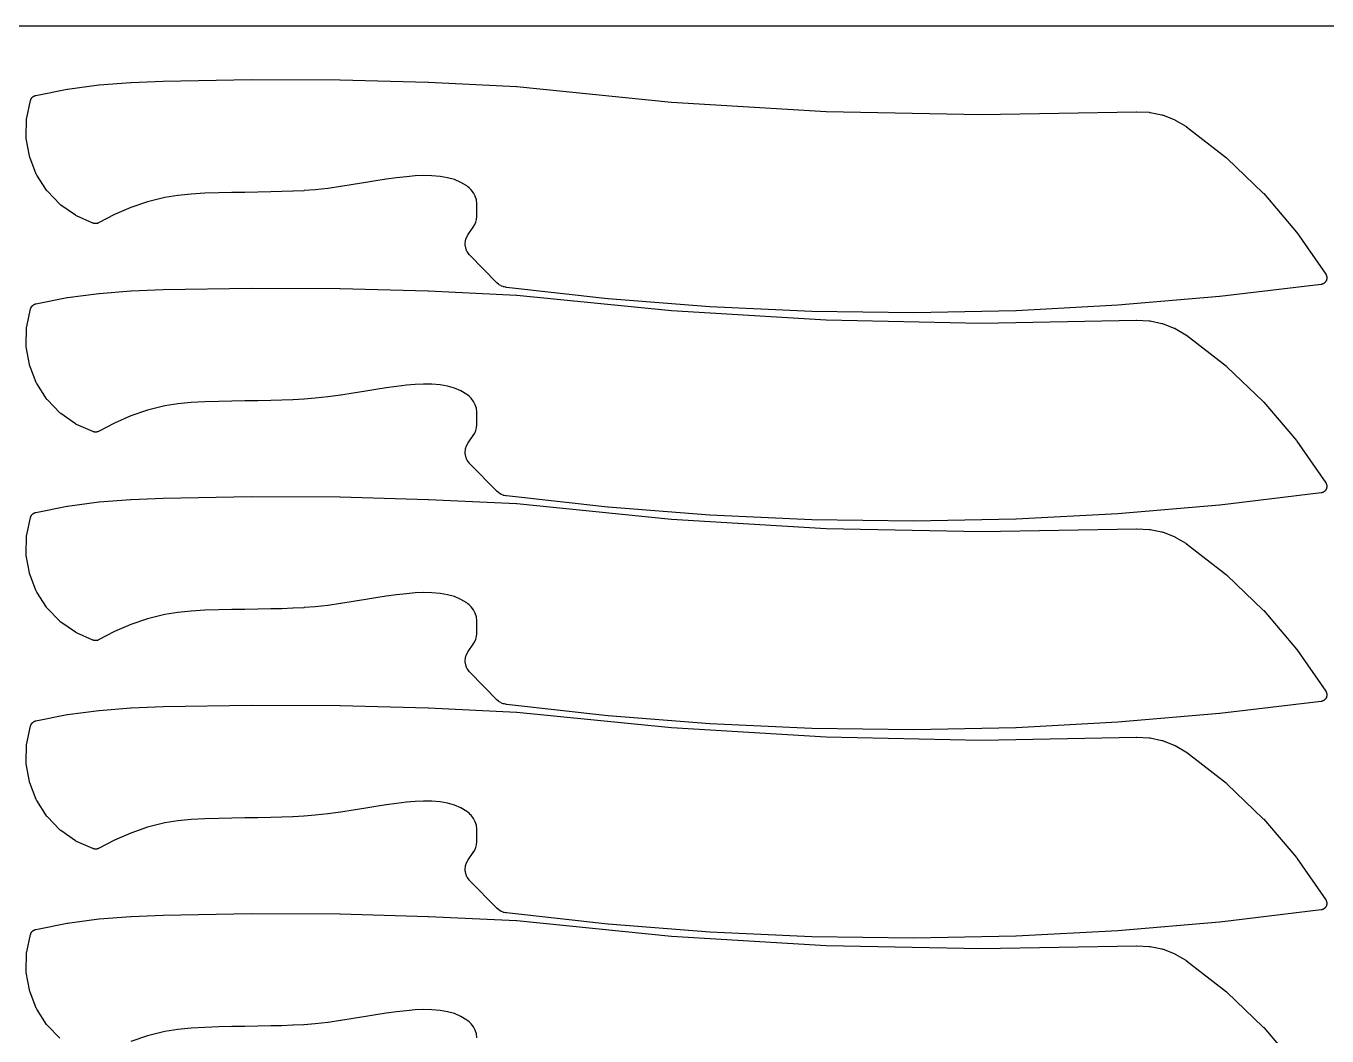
# Model space of a CAD drawing. Header units: metres. Extents: x 0 to 3000, y 0 to 1240.
# Drawn here: x 1198.3 to 1597.8, y 930 to 1240 of the extents above; entities that cross this region are included whole.
import ezdxf

# ---------------------------------------------------------------- set-up
doc = ezdxf.new("R2010")
doc.units = ezdxf.units.M

msp = doc.modelspace()

# ---------------------------------------------------------------- linework, layer by layer
at = {"color": 7}
msp.add_lwpolyline([(0, 0), (3000, 0), (3000, 1240), (0, 1240), (0, 0)], close=True, dxfattribs=at)
at = {"color": 1}
for points in [[(1334.48, 1169.76), (1334.47, 1169.78), (1334.45, 1169.79), (1334.41, 1169.86), (1334.36, 1169.92), (1333.76, 1170.79), (1333.67, 1170.94), (1333.59, 1171.1), (1333.53, 1171.26), (1333.48, 1171.43), (1333.22, 1172.42), (1333.18, 1172.64), (1333.16, 1172.87), (1333.17, 1173.1), (1333.26, 1174.12), (1333.29, 1174.29), (1333.33, 1174.47), (1333.38, 1174.63), (1333.45, 1174.79), (1333.9, 1175.75), (1333.94, 1175.82), (1333.97, 1175.89), (1333.98, 1175.9), (1333.99, 1175.92), (1334.04, 1175.99), (1334.08, 1176.05), (1335.65, 1178.27), (1336.13, 1179.05), (1336.44, 1179.83), (1336.64, 1180.65), (1336.71, 1181.56), (1336.71, 1185.43), (1336.59, 1186.68), (1336.26, 1187.77), (1335.74, 1188.78), (1334.97, 1189.75), (1334.69, 1190.03), (1334.35, 1190.35), (1333.99, 1190.65), (1333.68, 1190.9), (1331.86, 1192.02), (1329.89, 1192.85), (1327.74, 1193.45), (1325.49, 1193.84), (1322.93, 1194.06), (1320.35, 1194.09), (1317.75, 1193.98), (1315.13, 1193.75), (1312.02, 1193.39), (1308.9, 1192.96), (1305.77, 1192.47), (1302.63, 1191.96), (1298.79, 1191.32), (1298.77, 1191.32), (1294.93, 1190.71), (1294.89, 1190.71), (1291.04, 1190.17), (1290.99, 1190.17), (1287.13, 1189.74), (1287.07, 1189.73), (1283.71, 1189.47), (1283.66, 1189.46), (1280.29, 1189.28), (1280.25, 1189.28), (1276.88, 1189.16), (1276.86, 1189.16), (1273.49, 1189.08), (1273.48, 1189.08), (1269.48, 1189), (1269.47, 1189), (1265.47, 1188.93), (1261.47, 1188.86), (1257.47, 1188.77), (1253.25, 1188.65), (1249.07, 1188.42), (1244.95, 1188.02), (1240.91, 1187.38), (1235.65, 1186.08), (1230.51, 1184.3), (1225.5, 1182.12), (1220.6, 1179.58), (1220.6, 1179.57), (1220.59, 1179.57), (1220.51, 1179.53), (1220.42, 1179.5), (1220.42, 1179.49), (1220.41, 1179.49), (1220.32, 1179.46), (1220.24, 1179.43), (1220.23, 1179.43), (1220.23, 1179.43), (1220.14, 1179.41), (1220.05, 1179.39), (1220.04, 1179.39), (1220.03, 1179.38), (1219.94, 1179.37), (1219.85, 1179.36), (1219.85, 1179.36), (1219.84, 1179.36), (1219.75, 1179.36), (1219.65, 1179.35), (1219.65, 1179.35), (1219.64, 1179.35), (1219.55, 1179.36), (1219.46, 1179.37), (1219.45, 1179.37), (1219.45, 1179.37), (1219.36, 1179.38), (1219.26, 1179.4), (1219.26, 1179.4), (1219.25, 1179.4), (1219.16, 1179.42), (1219.08, 1179.45), (1219.07, 1179.45), (1219.06, 1179.45), (1218.98, 1179.48), (1218.89, 1179.51), (1218.89, 1179.52), (1218.88, 1179.52), (1213.81, 1181.73), (1213.63, 1181.82), (1213.46, 1181.92), (1208.96, 1185.05), (1208.81, 1185.17), (1208.66, 1185.31), (1204.86, 1189.26), (1204.73, 1189.41), (1204.62, 1189.57), (1201.63, 1194.23), (1201.54, 1194.4), (1201.46, 1194.58), (1199.45, 1199.74), (1199.39, 1199.93), (1199.34, 1200.12), (1198.39, 1205.52), (1198.37, 1205.71), (1198.36, 1205.91), (1198.49, 1211.39), (1198.5, 1211.59), (1198.54, 1211.78), (1199.74, 1217.18), (1199.76, 1217.26), (1199.78, 1217.33), (1199.79, 1217.35), (1199.79, 1217.37), (1199.82, 1217.44), (1199.84, 1217.51), (1199.85, 1217.53), (1199.86, 1217.56), (1199.9, 1217.62), (1199.93, 1217.69), (1199.94, 1217.71), (1199.95, 1217.73), (1199.99, 1217.79), (1200.03, 1217.86), (1200.04, 1217.88), (1200.06, 1217.9), (1200.1, 1217.96), (1200.15, 1218.02), (1200.16, 1218.03), (1200.18, 1218.05), (1200.23, 1218.11), (1200.28, 1218.16), (1200.3, 1218.18), (1200.31, 1218.2), (1200.37, 1218.24), (1200.42, 1218.29), (1200.44, 1218.31), (1200.46, 1218.32), (1200.52, 1218.37), (1200.58, 1218.41), (1200.6, 1218.42), (1200.62, 1218.44), (1200.69, 1218.47), (1200.75, 1218.51), (1200.77, 1218.52), (1200.79, 1218.53), (1200.86, 1218.56), (1200.93, 1218.6), (1200.95, 1218.6), (1200.97, 1218.61), (1201.04, 1218.64), (1201.11, 1218.66), (1201.13, 1218.67), (1201.16, 1218.68), (1201.23, 1218.69), (1201.3, 1218.71), (1210.9, 1220.63), (1211.03, 1220.65), (1220.69, 1221.92), (1220.8, 1221.93), (1230.53, 1222.69), (1230.6, 1222.7), (1240.4, 1223.1), (1240.42, 1223.1), (1240.45, 1223.1), (1267.55, 1223.57), (1267.59, 1223.57), (1294.69, 1223.44), (1294.73, 1223.44), (1321.83, 1222.72), (1321.87, 1222.72), (1348.94, 1221.41), (1348.99, 1221.41), (1349.05, 1221.41), (1396.48, 1216.67), (1444.01, 1213.8), (1491.62, 1212.8), (1539.29, 1213.67), (1539.35, 1213.67), (1539.41, 1213.67), (1543.15, 1213.51), (1543.31, 1213.49), (1543.47, 1213.47), (1547.11, 1212.71), (1547.27, 1212.67), (1547.42, 1212.62), (1550.89, 1211.28), (1551.04, 1211.21), (1551.18, 1211.14), (1554.41, 1209.25), (1554.44, 1209.23), (1554.47, 1209.21), (1554.52, 1209.17), (1554.57, 1209.14), (1554.6, 1209.12), (1554.63, 1209.1), (1566.88, 1199.55), (1567.03, 1199.41), (1578.22, 1188.7), (1578.36, 1188.55), (1588.41, 1176.76), (1588.54, 1176.6), (1597.37, 1163.82), (1597.41, 1163.74), (1597.46, 1163.66), (1597.47, 1163.65), (1597.47, 1163.65), (1597.51, 1163.57), (1597.55, 1163.48), (1597.55, 1163.48), (1597.56, 1163.47), (1597.59, 1163.39), (1597.62, 1163.3), (1597.62, 1163.29), (1597.62, 1163.29), (1597.65, 1163.2), (1597.67, 1163.11), (1597.67, 1163.1), (1597.68, 1163.1), (1597.69, 1163.01), (1597.71, 1162.92), (1597.71, 1162.91), (1597.71, 1162.91), (1597.71, 1162.81), (1597.72, 1162.72), (1597.72, 1162.71), (1597.72, 1162.71), (1597.72, 1162.62), (1597.71, 1162.52), (1597.71, 1162.52), (1597.71, 1162.51), (1597.7, 1162.42), (1597.69, 1162.33), (1597.69, 1162.32), (1597.69, 1162.32), (1597.67, 1162.23), (1597.65, 1162.14), (1597.64, 1162.13), (1597.64, 1162.13), (1597.61, 1162.04), (1597.58, 1161.95), (1597.58, 1161.95), (1597.58, 1161.94), (1597.54, 1161.86), (1597.5, 1161.77), (1597.5, 1161.77), (1597.5, 1161.76), (1597.45, 1161.68), (1597.41, 1161.6), (1597.4, 1161.6), (1597.4, 1161.59), (1597.35, 1161.52), (1597.29, 1161.44), (1597.29, 1161.44), (1597.28, 1161.43), (1597.22, 1161.36), (1597.16, 1161.29), (1597.16, 1161.29), (1597.16, 1161.29), (1597.09, 1161.22), (1597.02, 1161.16), (1597.02, 1161.16), (1597.01, 1161.15), (1596.94, 1161.1), (1596.86, 1161.04), (1596.86, 1161.04), (1596.86, 1161.03), (1596.78, 1160.98), (1596.7, 1160.93), (1596.69, 1160.93), (1596.69, 1160.93), (1596.61, 1160.89), (1596.52, 1160.85), (1596.52, 1160.85), (1596.51, 1160.84), (1596.43, 1160.81), (1596.34, 1160.78), (1596.33, 1160.78), (1596.33, 1160.77), (1596.24, 1160.75), (1596.15, 1160.73), (1596.14, 1160.72), (1596.14, 1160.72), (1596.05, 1160.71), (1595.96, 1160.69), (1564.85, 1156.98), (1564.78, 1156.98), (1533.6, 1154.29), (1533.53, 1154.29), (1502.29, 1152.63), (1502.22, 1152.63), (1470.95, 1152), (1470.89, 1152), (1439.61, 1152.4), (1439.55, 1152.4), (1408.29, 1153.82), (1408.23, 1153.83), (1377.02, 1156.28), (1376.96, 1156.29), (1345.82, 1159.77), (1345.82, 1159.77), (1345.82, 1159.77), (1345.72, 1159.78), (1345.63, 1159.8), (1345.63, 1159.8), (1345.63, 1159.8), (1345.14, 1159.9), (1344.97, 1159.94), (1344.82, 1160), (1344.35, 1160.18), (1344.2, 1160.25), (1344.06, 1160.33), (1343.63, 1160.59), (1343.49, 1160.68), (1343.36, 1160.78), (1342.98, 1161.11), (1342.92, 1161.17), (1342.86, 1161.22), (1334.59, 1169.65), (1334.53, 1169.71), (1334.48, 1169.76)], [(1334.48, 1105.76), (1334.47, 1105.78), (1334.45, 1105.79), (1334.41, 1105.86), (1334.36, 1105.92), (1333.76, 1106.79), (1333.67, 1106.94), (1333.59, 1107.1), (1333.53, 1107.26), (1333.48, 1107.43), (1333.22, 1108.42), (1333.18, 1108.64), (1333.16, 1108.87), (1333.17, 1109.1), (1333.26, 1110.12), (1333.29, 1110.29), (1333.33, 1110.47), (1333.38, 1110.63), (1333.45, 1110.79), (1333.9, 1111.75), (1333.94, 1111.82), (1333.97, 1111.89), (1333.98, 1111.9), (1333.99, 1111.92), (1334.04, 1111.99), (1334.08, 1112.05), (1335.65, 1114.27), (1336.13, 1115.05), (1336.44, 1115.83), (1336.64, 1116.65), (1336.71, 1117.56), (1336.71, 1121.43), (1336.59, 1122.68), (1336.26, 1123.77), (1335.74, 1124.78), (1334.97, 1125.75), (1334.69, 1126.03), (1334.35, 1126.35), (1333.99, 1126.65), (1333.68, 1126.9), (1331.86, 1128.02), (1329.89, 1128.85), (1327.74, 1129.45), (1325.49, 1129.84), (1322.93, 1130.06), (1320.35, 1130.09), (1317.75, 1129.98), (1315.13, 1129.75), (1312.02, 1129.39), (1308.9, 1128.96), (1305.77, 1128.47), (1302.63, 1127.96), (1298.79, 1127.32), (1298.77, 1127.32), (1294.93, 1126.71), (1294.89, 1126.71), (1291.04, 1126.17), (1290.99, 1126.17), (1287.13, 1125.74), (1287.07, 1125.73), (1283.71, 1125.47), (1283.66, 1125.46), (1280.29, 1125.28), (1280.25, 1125.28), (1276.88, 1125.16), (1276.86, 1125.16), (1273.49, 1125.08), (1273.48, 1125.08), (1269.48, 1125), (1269.47, 1125), (1265.47, 1124.93), (1261.47, 1124.86), (1257.47, 1124.77), (1253.25, 1124.65), (1249.07, 1124.42), (1244.95, 1124.02), (1240.91, 1123.38), (1235.65, 1122.08), (1230.51, 1120.3), (1225.5, 1118.12), (1220.6, 1115.58), (1220.6, 1115.57), (1220.59, 1115.57), (1220.51, 1115.53), (1220.42, 1115.5), (1220.42, 1115.49), (1220.41, 1115.49), (1220.32, 1115.46), (1220.24, 1115.43), (1220.23, 1115.43), (1220.23, 1115.43), (1220.14, 1115.41), (1220.05, 1115.39), (1220.04, 1115.39), (1220.03, 1115.38), (1219.94, 1115.37), (1219.85, 1115.36), (1219.85, 1115.36), (1219.84, 1115.36), (1219.75, 1115.36), (1219.65, 1115.35), (1219.65, 1115.35), (1219.64, 1115.35), (1219.55, 1115.36), (1219.46, 1115.37), (1219.45, 1115.37), (1219.45, 1115.37), (1219.36, 1115.38), (1219.26, 1115.4), (1219.26, 1115.4), (1219.25, 1115.4), (1219.16, 1115.42), (1219.08, 1115.45), (1219.07, 1115.45), (1219.06, 1115.45), (1218.98, 1115.48), (1218.89, 1115.51), (1218.89, 1115.52), (1218.88, 1115.52), (1213.81, 1117.73), (1213.63, 1117.82), (1213.46, 1117.92), (1208.96, 1121.05), (1208.81, 1121.17), (1208.66, 1121.31), (1204.86, 1125.26), (1204.73, 1125.41), (1204.62, 1125.57), (1201.63, 1130.23), (1201.54, 1130.4), (1201.46, 1130.58), (1199.45, 1135.74), (1199.39, 1135.93), (1199.34, 1136.12), (1198.39, 1141.52), (1198.37, 1141.71), (1198.36, 1141.91), (1198.49, 1147.39), (1198.5, 1147.59), (1198.54, 1147.78), (1199.74, 1153.18), (1199.76, 1153.26), (1199.78, 1153.33), (1199.79, 1153.35), (1199.79, 1153.37), (1199.82, 1153.44), (1199.84, 1153.51), (1199.85, 1153.53), (1199.86, 1153.56), (1199.9, 1153.62), (1199.93, 1153.69), (1199.94, 1153.71), (1199.95, 1153.73), (1199.99, 1153.79), (1200.03, 1153.86), (1200.04, 1153.88), (1200.06, 1153.9), (1200.1, 1153.96), (1200.15, 1154.02), (1200.16, 1154.03), (1200.18, 1154.05), (1200.23, 1154.11), (1200.28, 1154.16), (1200.3, 1154.18), (1200.31, 1154.2), (1200.37, 1154.24), (1200.42, 1154.29), (1200.44, 1154.31), (1200.46, 1154.32), (1200.52, 1154.37), (1200.58, 1154.41), (1200.6, 1154.42), (1200.62, 1154.44), (1200.69, 1154.47), (1200.75, 1154.51), (1200.77, 1154.52), (1200.79, 1154.53), (1200.86, 1154.56), (1200.93, 1154.6), (1200.95, 1154.6), (1200.97, 1154.61), (1201.04, 1154.64), (1201.11, 1154.66), (1201.13, 1154.67), (1201.16, 1154.68), (1201.23, 1154.69), (1201.3, 1154.71), (1210.9, 1156.63), (1211.03, 1156.65), (1220.69, 1157.92), (1220.8, 1157.93), (1230.53, 1158.69), (1230.6, 1158.7), (1240.4, 1159.1), (1240.42, 1159.1), (1240.45, 1159.1), (1267.55, 1159.57), (1267.59, 1159.57), (1294.69, 1159.44), (1294.73, 1159.44), (1321.83, 1158.72), (1321.87, 1158.72), (1348.94, 1157.41), (1348.99, 1157.41), (1349.05, 1157.41), (1396.48, 1152.67), (1444.01, 1149.8), (1491.62, 1148.8), (1539.29, 1149.67), (1539.35, 1149.67), (1539.41, 1149.67), (1543.15, 1149.51), (1543.31, 1149.49), (1543.47, 1149.47), (1547.11, 1148.71), (1547.27, 1148.67), (1547.42, 1148.62), (1550.89, 1147.28), (1551.04, 1147.21), (1551.18, 1147.14), (1554.41, 1145.25), (1554.44, 1145.23), (1554.47, 1145.21), (1554.52, 1145.17), (1554.57, 1145.14), (1554.6, 1145.12), (1554.63, 1145.1), (1566.88, 1135.55), (1567.03, 1135.41), (1578.22, 1124.7), (1578.36, 1124.55), (1588.41, 1112.76), (1588.54, 1112.6), (1597.37, 1099.82), (1597.41, 1099.74), (1597.46, 1099.66), (1597.47, 1099.65), (1597.47, 1099.65), (1597.51, 1099.57), (1597.55, 1099.48), (1597.55, 1099.48), (1597.56, 1099.47), (1597.59, 1099.39), (1597.62, 1099.3), (1597.62, 1099.29), (1597.62, 1099.29), (1597.65, 1099.2), (1597.67, 1099.11), (1597.67, 1099.1), (1597.68, 1099.1), (1597.69, 1099.01), (1597.71, 1098.92), (1597.71, 1098.91), (1597.71, 1098.91), (1597.71, 1098.81), (1597.72, 1098.72), (1597.72, 1098.71), (1597.72, 1098.71), (1597.72, 1098.62), (1597.71, 1098.52), (1597.71, 1098.52), (1597.71, 1098.51), (1597.7, 1098.42), (1597.69, 1098.33), (1597.69, 1098.32), (1597.69, 1098.32), (1597.67, 1098.23), (1597.65, 1098.14), (1597.64, 1098.13), (1597.64, 1098.13), (1597.61, 1098.04), (1597.58, 1097.95), (1597.58, 1097.95), (1597.58, 1097.94), (1597.54, 1097.86), (1597.5, 1097.77), (1597.5, 1097.77), (1597.5, 1097.76), (1597.45, 1097.68), (1597.41, 1097.6), (1597.4, 1097.6), (1597.4, 1097.59), (1597.35, 1097.52), (1597.29, 1097.44), (1597.29, 1097.44), (1597.28, 1097.43), (1597.22, 1097.36), (1597.16, 1097.29), (1597.16, 1097.29), (1597.16, 1097.29), (1597.09, 1097.22), (1597.02, 1097.16), (1597.02, 1097.16), (1597.01, 1097.15), (1596.94, 1097.1), (1596.86, 1097.04), (1596.86, 1097.04), (1596.86, 1097.03), (1596.78, 1096.98), (1596.7, 1096.93), (1596.69, 1096.93), (1596.69, 1096.93), (1596.61, 1096.89), (1596.52, 1096.85), (1596.52, 1096.85), (1596.51, 1096.84), (1596.43, 1096.81), (1596.34, 1096.78), (1596.33, 1096.78), (1596.33, 1096.77), (1596.24, 1096.75), (1596.15, 1096.73), (1596.14, 1096.72), (1596.14, 1096.72), (1596.05, 1096.71), (1595.96, 1096.69), (1564.85, 1092.98), (1564.78, 1092.98), (1533.6, 1090.29), (1533.53, 1090.29), (1502.29, 1088.63), (1502.22, 1088.63), (1470.95, 1088), (1470.89, 1088), (1439.61, 1088.4), (1439.55, 1088.4), (1408.29, 1089.82), (1408.23, 1089.83), (1377.02, 1092.28), (1376.96, 1092.29), (1345.82, 1095.77), (1345.82, 1095.77), (1345.82, 1095.77), (1345.72, 1095.78), (1345.63, 1095.8), (1345.63, 1095.8), (1345.63, 1095.8), (1345.14, 1095.9), (1344.97, 1095.94), (1344.82, 1096), (1344.35, 1096.18), (1344.2, 1096.25), (1344.06, 1096.33), (1343.63, 1096.59), (1343.49, 1096.68), (1343.36, 1096.78), (1342.98, 1097.11), (1342.92, 1097.17), (1342.86, 1097.22), (1334.59, 1105.65), (1334.53, 1105.71), (1334.48, 1105.76)], [(1334.48, 1041.76), (1334.47, 1041.78), (1334.45, 1041.79), (1334.41, 1041.86), (1334.36, 1041.92), (1333.76, 1042.79), (1333.67, 1042.94), (1333.59, 1043.1), (1333.53, 1043.26), (1333.48, 1043.43), (1333.22, 1044.42), (1333.18, 1044.64), (1333.16, 1044.87), (1333.17, 1045.1), (1333.26, 1046.12), (1333.29, 1046.29), (1333.33, 1046.47), (1333.38, 1046.63), (1333.45, 1046.79), (1333.9, 1047.75), (1333.94, 1047.82), (1333.97, 1047.89), (1333.98, 1047.9), (1333.99, 1047.92), (1334.04, 1047.99), (1334.08, 1048.05), (1335.65, 1050.27), (1336.13, 1051.05), (1336.44, 1051.83), (1336.64, 1052.65), (1336.71, 1053.56), (1336.71, 1057.43), (1336.59, 1058.68), (1336.26, 1059.77), (1335.74, 1060.78), (1334.97, 1061.75), (1334.69, 1062.03), (1334.35, 1062.35), (1333.99, 1062.65), (1333.68, 1062.9), (1331.86, 1064.02), (1329.89, 1064.85), (1327.74, 1065.45), (1325.49, 1065.84), (1322.93, 1066.06), (1320.35, 1066.09), (1317.75, 1065.98), (1315.13, 1065.75), (1312.02, 1065.39), (1308.9, 1064.96), (1305.77, 1064.47), (1302.63, 1063.96), (1298.79, 1063.32), (1298.77, 1063.32), (1294.93, 1062.71), (1294.89, 1062.71), (1291.04, 1062.17), (1290.99, 1062.17), (1287.13, 1061.74), (1287.07, 1061.73), (1283.71, 1061.47), (1283.66, 1061.46), (1280.29, 1061.28), (1280.25, 1061.28), (1276.88, 1061.16), (1276.86, 1061.16), (1273.49, 1061.08), (1273.48, 1061.08), (1269.48, 1061), (1269.47, 1061), (1265.47, 1060.93), (1261.47, 1060.86), (1257.47, 1060.77), (1253.25, 1060.65), (1249.07, 1060.42), (1244.95, 1060.02), (1240.91, 1059.38), (1235.65, 1058.08), (1230.51, 1056.3), (1225.5, 1054.12), (1220.6, 1051.58), (1220.6, 1051.57), (1220.59, 1051.57), (1220.51, 1051.53), (1220.42, 1051.5), (1220.42, 1051.49), (1220.41, 1051.49), (1220.32, 1051.46), (1220.24, 1051.43), (1220.23, 1051.43), (1220.23, 1051.43), (1220.14, 1051.41), (1220.05, 1051.39), (1220.04, 1051.39), (1220.03, 1051.38), (1219.94, 1051.37), (1219.85, 1051.36), (1219.85, 1051.36), (1219.84, 1051.36), (1219.75, 1051.36), (1219.65, 1051.35), (1219.65, 1051.35), (1219.64, 1051.35), (1219.55, 1051.36), (1219.46, 1051.37), (1219.45, 1051.37), (1219.45, 1051.37), (1219.36, 1051.38), (1219.26, 1051.4), (1219.26, 1051.4), (1219.25, 1051.4), (1219.16, 1051.42), (1219.08, 1051.45), (1219.07, 1051.45), (1219.06, 1051.45), (1218.98, 1051.48), (1218.89, 1051.51), (1218.89, 1051.52), (1218.88, 1051.52), (1213.81, 1053.73), (1213.63, 1053.82), (1213.46, 1053.92), (1208.96, 1057.05), (1208.81, 1057.17), (1208.66, 1057.31), (1204.86, 1061.26), (1204.73, 1061.41), (1204.62, 1061.57), (1201.63, 1066.23), (1201.54, 1066.4), (1201.46, 1066.58), (1199.45, 1071.74), (1199.39, 1071.93), (1199.34, 1072.12), (1198.39, 1077.52), (1198.37, 1077.71), (1198.36, 1077.91), (1198.49, 1083.39), (1198.5, 1083.59), (1198.54, 1083.78), (1199.74, 1089.18), (1199.76, 1089.26), (1199.78, 1089.33), (1199.79, 1089.35), (1199.79, 1089.37), (1199.82, 1089.44), (1199.84, 1089.51), (1199.85, 1089.53), (1199.86, 1089.56), (1199.9, 1089.62), (1199.93, 1089.69), (1199.94, 1089.71), (1199.95, 1089.73), (1199.99, 1089.79), (1200.03, 1089.86), (1200.04, 1089.88), (1200.06, 1089.9), (1200.1, 1089.96), (1200.15, 1090.02), (1200.16, 1090.03), (1200.18, 1090.05), (1200.23, 1090.11), (1200.28, 1090.16), (1200.3, 1090.18), (1200.31, 1090.2), (1200.37, 1090.24), (1200.42, 1090.29), (1200.44, 1090.31), (1200.46, 1090.32), (1200.52, 1090.37), (1200.58, 1090.41), (1200.6, 1090.42), (1200.62, 1090.44), (1200.69, 1090.47), (1200.75, 1090.51), (1200.77, 1090.52), (1200.79, 1090.53), (1200.86, 1090.56), (1200.93, 1090.6), (1200.95, 1090.6), (1200.97, 1090.61), (1201.04, 1090.64), (1201.11, 1090.66), (1201.13, 1090.67), (1201.16, 1090.68), (1201.23, 1090.69), (1201.3, 1090.71), (1210.9, 1092.63), (1211.03, 1092.65), (1220.69, 1093.92), (1220.8, 1093.93), (1230.53, 1094.69), (1230.6, 1094.7), (1240.4, 1095.1), (1240.42, 1095.1), (1240.45, 1095.1), (1267.55, 1095.57), (1267.59, 1095.57), (1294.69, 1095.44), (1294.73, 1095.44), (1321.83, 1094.72), (1321.87, 1094.72), (1348.94, 1093.41), (1348.99, 1093.41), (1349.05, 1093.41), (1396.48, 1088.67), (1444.01, 1085.8), (1491.62, 1084.8), (1539.29, 1085.67), (1539.35, 1085.67), (1539.41, 1085.67), (1543.15, 1085.51), (1543.31, 1085.49), (1543.47, 1085.47), (1547.11, 1084.71), (1547.27, 1084.67), (1547.42, 1084.62), (1550.89, 1083.28), (1551.04, 1083.21), (1551.18, 1083.14), (1554.41, 1081.25), (1554.44, 1081.23), (1554.47, 1081.21), (1554.52, 1081.17), (1554.57, 1081.14), (1554.6, 1081.12), (1554.63, 1081.1), (1566.88, 1071.55), (1567.03, 1071.41), (1578.22, 1060.7), (1578.36, 1060.55), (1588.41, 1048.76), (1588.54, 1048.6), (1597.37, 1035.82), (1597.41, 1035.74), (1597.46, 1035.66), (1597.47, 1035.65), (1597.47, 1035.65), (1597.51, 1035.57), (1597.55, 1035.48), (1597.55, 1035.48), (1597.56, 1035.47), (1597.59, 1035.39), (1597.62, 1035.3), (1597.62, 1035.29), (1597.62, 1035.29), (1597.65, 1035.2), (1597.67, 1035.11), (1597.67, 1035.1), (1597.68, 1035.1), (1597.69, 1035.01), (1597.71, 1034.92), (1597.71, 1034.91), (1597.71, 1034.91), (1597.71, 1034.81), (1597.72, 1034.72), (1597.72, 1034.71), (1597.72, 1034.71), (1597.72, 1034.62), (1597.71, 1034.52), (1597.71, 1034.52), (1597.71, 1034.51), (1597.7, 1034.42), (1597.69, 1034.33), (1597.69, 1034.32), (1597.69, 1034.32), (1597.67, 1034.23), (1597.65, 1034.14), (1597.64, 1034.13), (1597.64, 1034.13), (1597.61, 1034.04), (1597.58, 1033.95), (1597.58, 1033.95), (1597.58, 1033.94), (1597.54, 1033.86), (1597.5, 1033.77), (1597.5, 1033.77), (1597.5, 1033.76), (1597.45, 1033.68), (1597.41, 1033.6), (1597.4, 1033.6), (1597.4, 1033.59), (1597.35, 1033.52), (1597.29, 1033.44), (1597.29, 1033.44), (1597.28, 1033.43), (1597.22, 1033.36), (1597.16, 1033.29), (1597.16, 1033.29), (1597.16, 1033.29), (1597.09, 1033.22), (1597.02, 1033.16), (1597.02, 1033.16), (1597.01, 1033.15), (1596.94, 1033.1), (1596.86, 1033.04), (1596.86, 1033.04), (1596.86, 1033.03), (1596.78, 1032.98), (1596.7, 1032.93), (1596.69, 1032.93), (1596.69, 1032.93), (1596.61, 1032.89), (1596.52, 1032.85), (1596.52, 1032.85), (1596.51, 1032.84), (1596.43, 1032.81), (1596.34, 1032.78), (1596.33, 1032.78), (1596.33, 1032.77), (1596.24, 1032.75), (1596.15, 1032.73), (1596.14, 1032.72), (1596.14, 1032.72), (1596.05, 1032.71), (1595.96, 1032.69), (1564.85, 1028.98), (1564.78, 1028.98), (1533.6, 1026.29), (1533.53, 1026.29), (1502.29, 1024.63), (1502.22, 1024.63), (1470.95, 1024), (1470.89, 1024), (1439.61, 1024.4), (1439.55, 1024.4), (1408.29, 1025.82), (1408.23, 1025.83), (1377.02, 1028.28), (1376.96, 1028.29), (1345.82, 1031.77), (1345.82, 1031.77), (1345.82, 1031.77), (1345.72, 1031.78), (1345.63, 1031.8), (1345.63, 1031.8), (1345.63, 1031.8), (1345.14, 1031.9), (1344.97, 1031.94), (1344.82, 1032), (1344.35, 1032.18), (1344.2, 1032.25), (1344.06, 1032.33), (1343.63, 1032.59), (1343.49, 1032.68), (1343.36, 1032.78), (1342.98, 1033.11), (1342.92, 1033.17), (1342.86, 1033.22), (1334.59, 1041.65), (1334.53, 1041.71), (1334.48, 1041.76)], [(1334.48, 977.76), (1334.47, 977.78), (1334.45, 977.79), (1334.41, 977.86), (1334.36, 977.92), (1333.76, 978.79), (1333.67, 978.94), (1333.59, 979.1), (1333.53, 979.26), (1333.48, 979.43), (1333.22, 980.42), (1333.18, 980.64), (1333.16, 980.87), (1333.17, 981.1), (1333.26, 982.12), (1333.29, 982.29), (1333.33, 982.47), (1333.38, 982.63), (1333.45, 982.79), (1333.9, 983.75), (1333.94, 983.82), (1333.97, 983.89), (1333.98, 983.9), (1333.99, 983.92), (1334.04, 983.99), (1334.08, 984.05), (1335.65, 986.27), (1336.13, 987.05), (1336.44, 987.83), (1336.64, 988.65), (1336.71, 989.56), (1336.71, 993.43), (1336.59, 994.68), (1336.26, 995.77), (1335.74, 996.78), (1334.97, 997.75), (1334.69, 998.03), (1334.35, 998.35), (1333.99, 998.65), (1333.68, 998.9), (1331.86, 1000.02), (1329.89, 1000.85), (1327.74, 1001.45), (1325.49, 1001.84), (1322.93, 1002.06), (1320.35, 1002.09), (1317.75, 1001.98), (1315.13, 1001.75), (1312.02, 1001.39), (1308.9, 1000.96), (1305.77, 1000.47), (1302.63, 999.96), (1298.79, 999.32), (1298.77, 999.32), (1294.93, 998.71), (1294.89, 998.71), (1291.04, 998.17), (1290.99, 998.17), (1287.13, 997.74), (1287.07, 997.73), (1283.71, 997.47), (1283.66, 997.46), (1280.29, 997.28), (1280.25, 997.28), (1276.88, 997.16), (1276.86, 997.16), (1273.49, 997.08), (1273.48, 997.08), (1269.48, 997), (1269.47, 997), (1265.47, 996.93), (1261.47, 996.86), (1257.47, 996.77), (1253.25, 996.65), (1249.07, 996.42), (1244.95, 996.02), (1240.91, 995.38), (1235.65, 994.08), (1230.51, 992.3), (1225.5, 990.12), (1220.6, 987.58), (1220.6, 987.57), (1220.59, 987.57), (1220.51, 987.53), (1220.42, 987.5), (1220.42, 987.49), (1220.41, 987.49), (1220.32, 987.46), (1220.24, 987.43), (1220.23, 987.43), (1220.23, 987.43), (1220.14, 987.41), (1220.05, 987.39), (1220.04, 987.39), (1220.03, 987.38), (1219.94, 987.37), (1219.85, 987.36), (1219.85, 987.36), (1219.84, 987.36), (1219.75, 987.36), (1219.65, 987.35), (1219.65, 987.35), (1219.64, 987.35), (1219.55, 987.36), (1219.46, 987.37), (1219.45, 987.37), (1219.45, 987.37), (1219.36, 987.38), (1219.26, 987.4), (1219.26, 987.4), (1219.25, 987.4), (1219.16, 987.42), (1219.08, 987.45), (1219.07, 987.45), (1219.06, 987.45), (1218.98, 987.48), (1218.89, 987.51), (1218.89, 987.52), (1218.88, 987.52), (1213.81, 989.73), (1213.63, 989.82), (1213.46, 989.92), (1208.96, 993.05), (1208.81, 993.17), (1208.66, 993.31), (1204.86, 997.26), (1204.73, 997.41), (1204.62, 997.57), (1201.63, 1002.23), (1201.54, 1002.4), (1201.46, 1002.58), (1199.45, 1007.74), (1199.39, 1007.93), (1199.34, 1008.12), (1198.39, 1013.52), (1198.37, 1013.71), (1198.36, 1013.91), (1198.49, 1019.39), (1198.5, 1019.59), (1198.54, 1019.78), (1199.74, 1025.18), (1199.76, 1025.26), (1199.78, 1025.33), (1199.79, 1025.35), (1199.79, 1025.37), (1199.82, 1025.44), (1199.84, 1025.51), (1199.85, 1025.53), (1199.86, 1025.56), (1199.9, 1025.62), (1199.93, 1025.69), (1199.94, 1025.71), (1199.95, 1025.73), (1199.99, 1025.79), (1200.03, 1025.86), (1200.04, 1025.88), (1200.06, 1025.9), (1200.1, 1025.96), (1200.15, 1026.02), (1200.16, 1026.03), (1200.18, 1026.05), (1200.23, 1026.11), (1200.28, 1026.16), (1200.3, 1026.18), (1200.31, 1026.2), (1200.37, 1026.24), (1200.42, 1026.29), (1200.44, 1026.31), (1200.46, 1026.32), (1200.52, 1026.37), (1200.58, 1026.41), (1200.6, 1026.42), (1200.62, 1026.44), (1200.69, 1026.47), (1200.75, 1026.51), (1200.77, 1026.52), (1200.79, 1026.53), (1200.86, 1026.56), (1200.93, 1026.6), (1200.95, 1026.6), (1200.97, 1026.61), (1201.04, 1026.64), (1201.11, 1026.66), (1201.13, 1026.67), (1201.16, 1026.68), (1201.23, 1026.69), (1201.3, 1026.71), (1210.9, 1028.63), (1211.03, 1028.65), (1220.69, 1029.92), (1220.8, 1029.93), (1230.53, 1030.69), (1230.6, 1030.7), (1240.4, 1031.1), (1240.42, 1031.1), (1240.45, 1031.1), (1267.55, 1031.57), (1267.59, 1031.57), (1294.69, 1031.44), (1294.73, 1031.44), (1321.83, 1030.72), (1321.87, 1030.72), (1348.94, 1029.41), (1348.99, 1029.41), (1349.05, 1029.41), (1396.48, 1024.67), (1444.01, 1021.8), (1491.62, 1020.8), (1539.29, 1021.67), (1539.35, 1021.67), (1539.41, 1021.67), (1543.15, 1021.51), (1543.31, 1021.49), (1543.47, 1021.47), (1547.11, 1020.71), (1547.27, 1020.67), (1547.42, 1020.62), (1550.89, 1019.28), (1551.04, 1019.21), (1551.18, 1019.14), (1554.41, 1017.25), (1554.44, 1017.23), (1554.47, 1017.21), (1554.52, 1017.17), (1554.57, 1017.14), (1554.6, 1017.12), (1554.63, 1017.1), (1566.88, 1007.55), (1567.03, 1007.41), (1578.22, 996.7), (1578.36, 996.55), (1588.41, 984.76), (1588.54, 984.6), (1597.37, 971.82), (1597.41, 971.74), (1597.46, 971.66), (1597.47, 971.65), (1597.47, 971.65), (1597.51, 971.57), (1597.55, 971.48), (1597.55, 971.48), (1597.56, 971.47), (1597.59, 971.39), (1597.62, 971.3), (1597.62, 971.29), (1597.62, 971.29), (1597.65, 971.2), (1597.67, 971.11), (1597.67, 971.1), (1597.68, 971.1), (1597.69, 971.01), (1597.71, 970.92), (1597.71, 970.91), (1597.71, 970.91), (1597.71, 970.81), (1597.72, 970.72), (1597.72, 970.71), (1597.72, 970.71), (1597.72, 970.62), (1597.71, 970.52), (1597.71, 970.52), (1597.71, 970.51), (1597.7, 970.42), (1597.69, 970.33), (1597.69, 970.32), (1597.69, 970.32), (1597.67, 970.23), (1597.65, 970.14), (1597.64, 970.13), (1597.64, 970.13), (1597.61, 970.04), (1597.58, 969.95), (1597.58, 969.95), (1597.58, 969.94), (1597.54, 969.86), (1597.5, 969.77), (1597.5, 969.77), (1597.5, 969.76), (1597.45, 969.68), (1597.41, 969.6), (1597.4, 969.6), (1597.4, 969.59), (1597.35, 969.52), (1597.29, 969.44), (1597.29, 969.44), (1597.28, 969.43), (1597.22, 969.36), (1597.16, 969.29), (1597.16, 969.29), (1597.16, 969.29), (1597.09, 969.22), (1597.02, 969.16), (1597.02, 969.16), (1597.01, 969.15), (1596.94, 969.1), (1596.86, 969.04), (1596.86, 969.04), (1596.86, 969.03), (1596.78, 968.98), (1596.7, 968.93), (1596.69, 968.93), (1596.69, 968.93), (1596.61, 968.89), (1596.52, 968.85), (1596.52, 968.85), (1596.51, 968.84), (1596.43, 968.81), (1596.34, 968.78), (1596.33, 968.78), (1596.33, 968.77), (1596.24, 968.75), (1596.15, 968.73), (1596.14, 968.72), (1596.14, 968.72), (1596.05, 968.71), (1595.96, 968.69), (1564.85, 964.98), (1564.78, 964.98), (1533.6, 962.29), (1533.53, 962.29), (1502.29, 960.63), (1502.22, 960.63), (1470.95, 960), (1470.89, 960), (1439.61, 960.4), (1439.55, 960.4), (1408.29, 961.82), (1408.23, 961.83), (1377.02, 964.28), (1376.96, 964.29), (1345.82, 967.77), (1345.82, 967.77), (1345.82, 967.77), (1345.72, 967.78), (1345.63, 967.8), (1345.63, 967.8), (1345.63, 967.8), (1345.14, 967.9), (1344.97, 967.94), (1344.82, 968), (1344.35, 968.18), (1344.2, 968.25), (1344.06, 968.33), (1343.63, 968.59), (1343.49, 968.68), (1343.36, 968.78), (1342.98, 969.11), (1342.92, 969.17), (1342.86, 969.22), (1334.59, 977.65), (1334.53, 977.71), (1334.48, 977.76)]]:
    msp.add_lwpolyline(points, close=True, dxfattribs=at)
for points in [[(1208.66, 929.31), (1204.86, 933.26), (1204.73, 933.41), (1204.62, 933.57), (1201.63, 938.23), (1201.54, 938.4), (1201.46, 938.58), (1199.45, 943.74), (1199.39, 943.93), (1199.34, 944.12), (1198.39, 949.52), (1198.37, 949.71), (1198.36, 949.91), (1198.49, 955.39), (1198.5, 955.59), (1198.54, 955.78), (1199.74, 961.18), (1199.76, 961.26), (1199.78, 961.33), (1199.79, 961.35), (1199.79, 961.37), (1199.82, 961.44), (1199.84, 961.51), (1199.85, 961.53), (1199.86, 961.56), (1199.9, 961.62), (1199.93, 961.69), (1199.94, 961.71), (1199.95, 961.73), (1199.99, 961.79), (1200.03, 961.86), (1200.04, 961.88), (1200.06, 961.9), (1200.1, 961.96), (1200.15, 962.02), (1200.16, 962.03), (1200.18, 962.05), (1200.23, 962.11), (1200.28, 962.16), (1200.3, 962.18), (1200.31, 962.2), (1200.37, 962.24), (1200.42, 962.29), (1200.44, 962.31), (1200.46, 962.32), (1200.52, 962.37), (1200.58, 962.41), (1200.6, 962.42), (1200.62, 962.44), (1200.69, 962.47), (1200.75, 962.51), (1200.77, 962.52), (1200.79, 962.53), (1200.86, 962.56), (1200.93, 962.6), (1200.95, 962.6), (1200.97, 962.61), (1201.04, 962.64), (1201.11, 962.66), (1201.13, 962.67), (1201.16, 962.68), (1201.23, 962.69), (1201.3, 962.71), (1210.9, 964.63), (1211.03, 964.65), (1220.69, 965.92), (1220.8, 965.93), (1230.53, 966.69), (1230.6, 966.7), (1240.4, 967.1), (1240.42, 967.1), (1240.45, 967.1), (1267.55, 967.57), (1267.59, 967.57), (1294.69, 967.44), (1294.73, 967.44), (1321.83, 966.72), (1321.87, 966.72), (1348.94, 965.41), (1348.99, 965.41), (1349.05, 965.41), (1396.48, 960.67), (1444.01, 957.8), (1491.62, 956.8), (1539.29, 957.67), (1539.35, 957.67), (1539.41, 957.67), (1543.15, 957.51), (1543.31, 957.49), (1543.47, 957.47), (1547.11, 956.71), (1547.27, 956.67), (1547.42, 956.62), (1550.89, 955.28), (1551.04, 955.21), (1551.18, 955.14), (1554.41, 953.25), (1554.44, 953.23), (1554.47, 953.21), (1554.52, 953.17), (1554.57, 953.14), (1554.6, 953.12), (1554.63, 953.1), (1566.88, 943.55), (1567.03, 943.41), (1578.22, 932.7), (1578.36, 932.55), (1588.41, 920.76)], [(1336.71, 929.43), (1336.59, 930.68), (1336.26, 931.77), (1335.74, 932.78), (1334.97, 933.75), (1334.69, 934.03), (1334.35, 934.35), (1333.99, 934.65), (1333.68, 934.9), (1331.86, 936.02), (1329.89, 936.85), (1327.74, 937.45), (1325.49, 937.84), (1322.93, 938.06), (1320.35, 938.09), (1317.75, 937.98), (1315.13, 937.75), (1312.02, 937.39), (1308.9, 936.96), (1305.77, 936.47), (1302.63, 935.96), (1298.79, 935.32), (1298.77, 935.32), (1294.93, 934.71), (1294.89, 934.71), (1291.04, 934.17), (1290.99, 934.17), (1287.13, 933.74), (1287.07, 933.73), (1283.71, 933.47), (1283.66, 933.46), (1280.29, 933.28), (1280.25, 933.28), (1276.88, 933.16), (1276.86, 933.16), (1273.49, 933.08), (1273.48, 933.08), (1269.48, 933), (1269.47, 933), (1265.47, 932.93), (1261.47, 932.86), (1257.47, 932.77), (1253.25, 932.65), (1249.07, 932.42), (1244.95, 932.02), (1240.91, 931.38), (1235.65, 930.08), (1230.51, 928.3)]]:
    msp.add_lwpolyline(points, dxfattribs=at)

doc.saveas('drawing.dxf')
